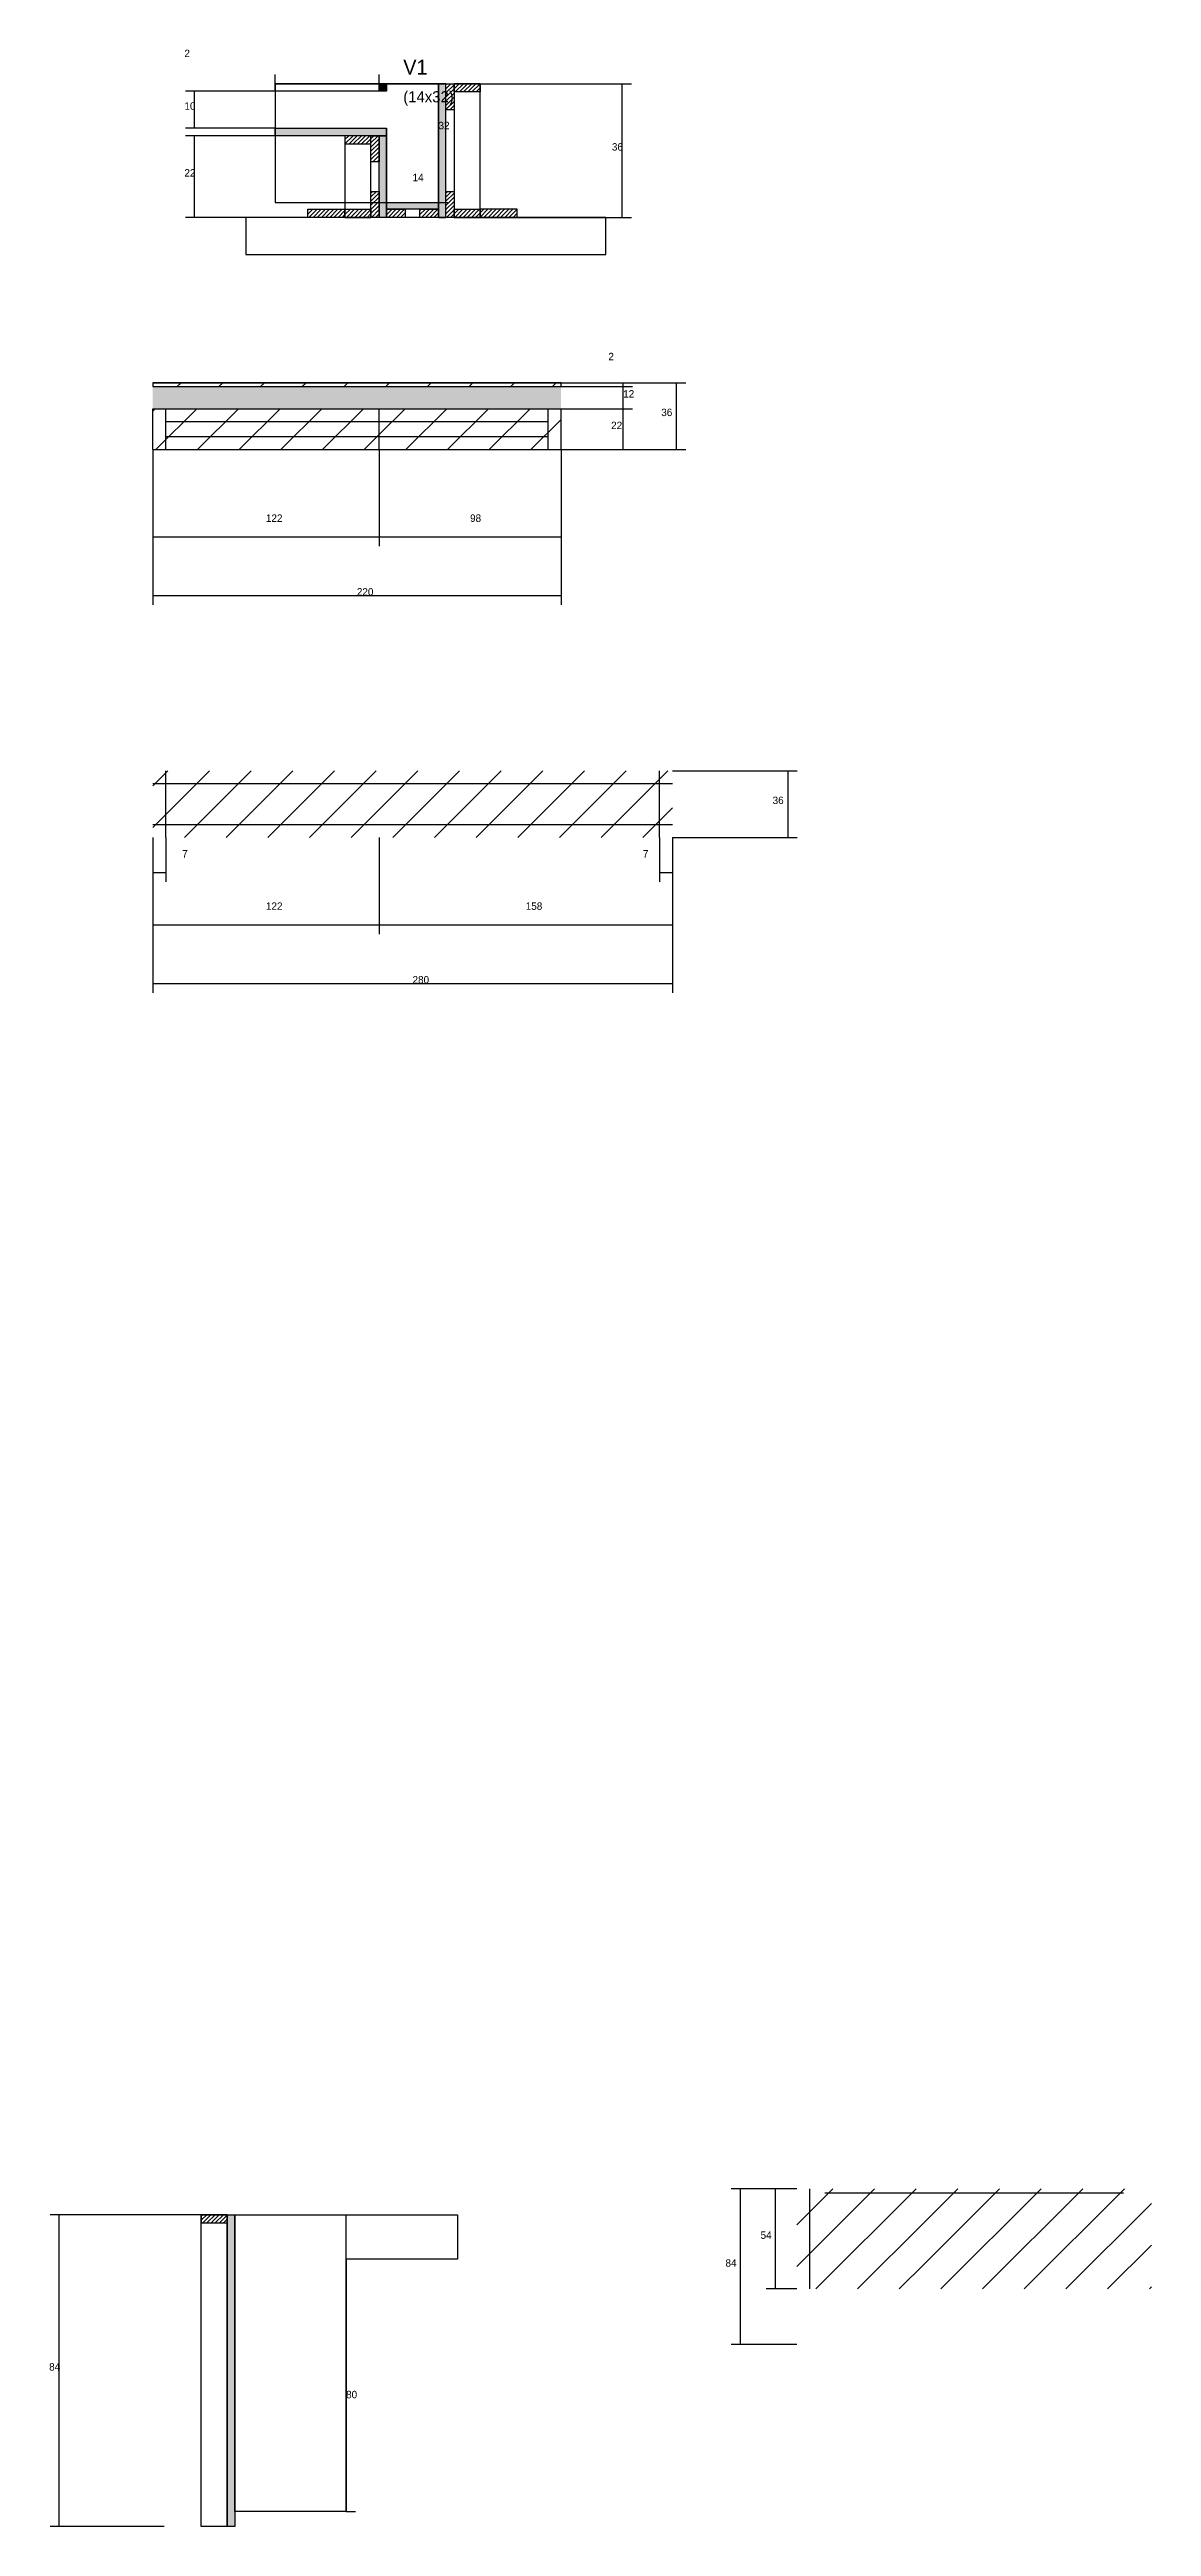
# Model space of a CAD drawing. Header units: metres. Extents: x 129212 to 131365, y 32610 to 33945.
# Drawn here: x 130771 to 131365, y 32610 to 33945 of the extents above; entities that cross this region are included whole.
import ezdxf

# ---------------------------------------------------------------- set-up
doc = ezdxf.new("R2010")
doc.units = ezdxf.units.M
for name, color, linetype in [('CONCRETO', 251, 'Continuous'), ('COTA', 241, 'Continuous'), ('Hachura', 253, 'Continuous'), ('Madeira', 126, 'Continuous'), ('Painéis', 200, 'Continuous'), ('SARR_2.2x7', 40, 'Continuous'), ('Texto Seção', 7, 'Continuous')]:
    doc.layers.add(name, color=color, linetype=linetype)

msp = doc.modelspace()

# ---------------------------------------------------------------- hatches: boundary and pattern name
at = {"layer": 'COTA'}
h = msp.add_hatch(dxfattribs=at)
h.set_pattern_fill('AR-CONC', scale=0.03)
h.paths.add_polyline_path([(131046.8, 33763.5), (130826.8, 33763.5), (130826.8, 33751.5), (131046.8, 33751.5)])
at = {"layer": 'Hachura'}
h = msp.add_hatch(color=8, dxfattribs=at)
h.dxf.hatch_style = 1
h.paths.add_polyline_path([(130948.8, 33926.6), (130952.8, 33926.6), (130952.8, 33926.6), (130952.8, 33922.6), (130952.8, 33922.6), (130948.8, 33922.6), (130948.8, 33922.6), (130948.8, 33926.6)])
h = msp.add_hatch(color=8, dxfattribs=at)
h.dxf.hatch_style = 1
h.paths.add_polyline_path([(130984.8, 33926.6), (130980.8, 33926.6), (130980.8, 33926.6), (130980.8, 33854.6), (130980.8, 33854.6), (130984.8, 33854.6), (130984.8, 33854.6), (130984.8, 33926.6)])
h = msp.add_hatch(dxfattribs=at)
h.set_pattern_fill('ANSI31', scale=0.5)
h.paths.add_polyline_path([(130989.2, 33912.6), (130984.8, 33912.6), (130984.8, 33912.6), (130984.8, 33926.6), (130984.8, 33926.6), (130989.2, 33926.6), (130989.2, 33926.6), (130989.2, 33912.6)])
h = msp.add_hatch(dxfattribs=at)
h.set_pattern_fill('ANSI31', scale=0.5)
h.paths.add_polyline_path([(131003.2, 33926.6), (131003.2, 33922.2), (131003.2, 33922.2), (130989.2, 33922.2), (130989.2, 33922.2), (130989.2, 33926.6), (130989.2, 33926.6), (131003.2, 33926.6)])
h = msp.add_hatch(color=8, dxfattribs=at)
h.dxf.hatch_style = 1
h.paths.add_polyline_path([(130892.8, 33898.6), (130892.8, 33902.6), (130892.8, 33902.6), (130952.8, 33902.6), (130952.8, 33902.6), (130952.8, 33898.6), (130952.8, 33898.6), (130892.8, 33898.6)])
h = msp.add_hatch(dxfattribs=at)
h.set_pattern_fill('ANSI31', scale=0.5)
h.paths.add_polyline_path([(130930.4, 33898.6), (130930.4, 33894.2), (130930.4, 33894.2), (130944.4, 33894.2), (130944.4, 33894.2), (130944.4, 33898.6), (130944.4, 33898.6), (130930.4, 33898.6)])
h = msp.add_hatch(dxfattribs=at)
h.set_pattern_fill('ANSI31', scale=0.5)
h.paths.add_polyline_path([(130948.8, 33884.6), (130944.4, 33884.6), (130944.4, 33884.6), (130944.4, 33898.6), (130944.4, 33898.6), (130948.8, 33898.6), (130948.8, 33898.6), (130948.8, 33884.6)])
h = msp.add_hatch(color=8, dxfattribs=at)
h.dxf.hatch_style = 1
h.paths.add_polyline_path([(130948.8, 33898.6), (130952.8, 33898.6), (130952.8, 33898.6), (130952.8, 33854.6), (130952.8, 33854.6), (130948.8, 33854.6), (130948.8, 33854.6), (130948.8, 33898.6)])
h = msp.add_hatch(dxfattribs=at)
h.set_pattern_fill('ANSI31', scale=0.5)
h.paths.add_polyline_path([(130948.8, 33854.6), (130944.4, 33854.6), (130944.4, 33854.6), (130944.4, 33868.6), (130944.4, 33868.6), (130948.8, 33868.6), (130948.8, 33868.6), (130948.8, 33854.6)])
h = msp.add_hatch(dxfattribs=at)
h.set_pattern_fill('ANSI31', scale=0.5)
h.paths.add_polyline_path([(130989.2, 33854.6), (130984.8, 33854.6), (130984.8, 33854.6), (130984.8, 33868.6), (130984.8, 33868.6), (130989.2, 33868.6), (130989.2, 33868.6), (130989.2, 33854.6)])
h = msp.add_hatch(dxfattribs=at)
h.set_pattern_fill('ANSI31', scale=0.5)
h.paths.add_polyline_path([(130910.4, 33854.6), (130910.4, 33859), (130910.4, 33859), (130930.4, 33859), (130930.4, 33859), (130930.4, 33854.6), (130930.4, 33854.6), (130910.4, 33854.6)])
h = msp.add_hatch(dxfattribs=at)
h.set_pattern_fill('ANSI31', scale=0.5)
h.paths.add_polyline_path([(130944.4, 33859), (130944.4, 33854.6), (130944.4, 33854.6), (130930.4, 33854.6), (130930.4, 33854.6), (130930.4, 33859), (130930.4, 33859), (130944.4, 33859)])
h = msp.add_hatch(color=8, dxfattribs=at)
h.dxf.hatch_style = 1
h.paths.add_polyline_path([(130952.8, 33859), (130952.8, 33862.6), (130952.8, 33862.6), (130980.8, 33862.6), (130980.8, 33862.6), (130980.8, 33859), (130980.8, 33859), (130952.8, 33859)])
h = msp.add_hatch(dxfattribs=at)
h.set_pattern_fill('ANSI31', scale=0.5)
h.paths.add_polyline_path([(130952.8, 33854.6), (130952.8, 33859), (130952.8, 33859), (130962.8, 33859), (130962.8, 33859), (130962.8, 33854.6), (130962.8, 33854.6), (130952.8, 33854.6)])
h = msp.add_hatch(dxfattribs=at)
h.set_pattern_fill('ANSI31', scale=0.5)
h.paths.add_polyline_path([(130970.8, 33854.6), (130970.8, 33859), (130970.8, 33859), (130980.8, 33859), (130980.8, 33859), (130980.8, 33854.6), (130980.8, 33854.6), (130970.8, 33854.6)])
h = msp.add_hatch(dxfattribs=at)
h.set_pattern_fill('ANSI31', scale=0.5)
h.paths.add_polyline_path([(131003.2, 33859), (131003.2, 33854.6), (131003.2, 33854.6), (130989.2, 33854.6), (130989.2, 33854.6), (130989.2, 33859), (130989.2, 33859), (131003.2, 33859)])
h = msp.add_hatch(dxfattribs=at)
h.set_pattern_fill('ANSI31', scale=0.5)
h.paths.add_polyline_path([(131023.2, 33854.6), (131023.2, 33859), (131023.2, 33859), (131003.2, 33859), (131003.2, 33859), (131003.2, 33854.6), (131003.2, 33854.6), (131023.2, 33854.6)])
h = msp.add_hatch(dxfattribs=at)
h.set_pattern_fill('ANSI31', scale=5)
h.paths.add_polyline_path([(131046.8, 33763.5), (131046.8, 33765.5), (130826.8, 33765.5), (130826.8, 33763.5)])
h = msp.add_hatch(dxfattribs=at)
h.set_pattern_fill('ANSI31', scale=5)
h.paths.add_polyline_path([(130826.8, 33751.5), (130826.8, 33729.5), (130948.8, 33729.5), (130948.8, 33751.5)])
h = msp.add_hatch(dxfattribs=at)
h.set_pattern_fill('ANSI31', scale=5)
h.paths.add_polyline_path([(130948.8, 33729.5), (131046.8, 33729.5), (131046.8, 33751.5), (130948.8, 33751.5)])
h = msp.add_hatch(dxfattribs=at)
h.set_pattern_fill('ANSI31', scale=5)
h.paths.add_polyline_path([(130948.8, 33520.4), (130948.8, 33556.4), (130826.8, 33556.4), (130826.8, 33520.4)])
h = msp.add_hatch(dxfattribs=at)
h.set_pattern_fill('ANSI31', scale=5)
h.paths.add_polyline_path([(130948.8, 33556.4), (130948.8, 33520.4), (131106.8, 33520.4), (131106.8, 33556.4)])
h = msp.add_hatch(dxfattribs=at)
h.set_pattern_fill('ANSI31', scale=5)
h.paths.add_polyline_path([(131242.9, 32738.1), (131242.9, 32792.1), (131173.9, 32792.1), (131173.9, 32738.1)])
h = msp.add_hatch(dxfattribs=at)
h.set_pattern_fill('ANSI31', scale=5)
h.paths.add_polyline_path([(131364.9, 32738.1), (131364.9, 32792.1), (131242.9, 32792.1), (131242.9, 32738.1)])
h = msp.add_hatch(dxfattribs=at)
h.set_pattern_fill('ANSI31', scale=0.5)
h.paths.add_polyline_path([(130853, 32778.1), (130853, 32773.7), (130853, 32773.7), (130867, 32773.7), (130867, 32773.7), (130867, 32778.1), (130867, 32778.1), (130853, 32778.1)])
h = msp.add_hatch(color=8, dxfattribs=at)
h.dxf.hatch_style = 1
h.paths.add_polyline_path([(130867, 32778.1), (130871, 32778.1), (130871, 32778.1), (130871, 32610.1), (130871, 32610.1), (130867, 32610.1), (130867, 32610.1), (130867, 32778.1)])

# ---------------------------------------------------------------- linework, layer by layer
at = {"layer": 'CONCRETO'}
for points in [[(130892.8, 33922.6), (130892.8, 33902.6), (130952.8, 33902.6), (130952.8, 33862.6), (130980.8, 33862.6), (130980.8, 33906.6), (130980.8, 33926.6), (130952.8, 33926.6), (130952.8, 33922.6)], [(130892.8, 33862.6), (130980.8, 33862.6), (130980.8, 33926.6), (130892.8, 33926.6)], [(130871, 32758.1), (130871, 32778.1), (130991, 32778.1), (130991, 32754.1), (130931, 32754.1), (130931, 32618.1), (130871, 32618.1), (130871, 32758.1)]]:
    msp.add_lwpolyline(points, close=True, dxfattribs=at)
at = {"layer": 'COTA'}
for p, q in [((130892.8, 33922.6), (130844.4, 33922.6)), ((130849.4, 33902.6), (130849.4, 33922.6)), ((130892.8, 33922.6), (130892.8, 33931.6)), ((130892.8, 33926.6), (130948.8, 33926.6)), ((130948.8, 33926.6), (130948.8, 33931.6)), ((130952.8, 33926.6), (130985.8, 33926.6)), ((130980.8, 33862.6), (130980.8, 33926.6)), ((131003.2, 33926.6), (131084.7, 33926.6)), ((131079.7, 33854.6), (131079.7, 33926.6)), ((130892.8, 33902.6), (130844.4, 33902.6)), ((130892.8, 33898.6), (130844.4, 33898.6)), ((130849.4, 33854.6), (130849.4, 33898.6)), ((130910.4, 33854.6), (130844.4, 33854.6)), ((130952.8, 33862.6), (130952.8, 33867.6)), ((130952.8, 33862.6), (130985.8, 33862.6)), ((130952.8, 33862.6), (130980.8, 33862.6)), ((130980.8, 33862.6), (130980.8, 33867.6)), ((131023.2, 33854.6), (131084.7, 33854.6)), ((131046.8, 33765.5), (131114.1, 33765.5)), ((131046.8, 33765.5), (131085.3, 33765.5)), ((131046.8, 33763.5), (131085.3, 33763.5)), ((131046.8, 33763.5), (131085.3, 33763.5)), ((131080.3, 33763.5), (131080.3, 33765.5)), ((131080.3, 33751.5), (131080.3, 33763.5)), ((131109.1, 33729.5), (131109.1, 33765.5)), ((131046.8, 33751.5), (131085.3, 33751.5)), ((131046.8, 33751.5), (131085.3, 33751.5)), ((131080.3, 33729.5), (131080.3, 33751.5)), ((130826.8, 33729.5), (130826.8, 33677.4)), ((130826.8, 33729.5), (130826.8, 33645.8)), ((130948.8, 33729.5), (130948.8, 33677.4)), ((130948.8, 33729.5), (130948.8, 33677.4)), ((131046.8, 33729.5), (131085.3, 33729.5)), ((131046.8, 33729.5), (131046.8, 33677.4)), ((131046.8, 33729.5), (131046.8, 33645.8)), ((131046.8, 33729.5), (131114.1, 33729.5)), ((130826.8, 33682.4), (130948.8, 33682.4)), ((130948.8, 33682.4), (131046.8, 33682.4)), ((130826.8, 33650.8), (131046.8, 33650.8)), ((131106.8, 33556.4), (131174.1, 33556.4)), ((131169.1, 33520.4), (131169.1, 33556.4)), ((130826.8, 33520.4), (130826.8, 33468.3)), ((130826.8, 33520.4), (130826.8, 33436.7)), ((130826.8, 33520.4), (130826.8, 33496.5)), ((130833.8, 33520.4), (130833.8, 33496.5)), ((130948.8, 33520.4), (130948.8, 33468.3)), ((130948.8, 33520.4), (130948.8, 33468.3)), ((131099.8, 33520.4), (131099.8, 33496.5)), ((131106.8, 33520.4), (131106.8, 33468.3)), ((131106.8, 33520.4), (131106.8, 33436.7)), ((131106.8, 33520.4), (131174.1, 33520.4)), ((131106.8, 33520.4), (131106.8, 33496.5)), ((130826.8, 33501.5), (130833.8, 33501.5)), ((131099.8, 33501.5), (131106.8, 33501.5)), ((130826.8, 33473.3), (130948.8, 33473.3)), ((130948.8, 33473.3), (131106.8, 33473.3)), ((130826.8, 33441.7), (131106.8, 33441.7)), ((131173.9, 32792.1), (131138.5, 32792.1)), ((131143.5, 32708.1), (131143.5, 32792.1)), ((131173.9, 32792.1), (131157.4, 32792.1)), ((131162.4, 32738.1), (131162.4, 32792.1)), ((130853, 32778.1), (130771.5, 32778.1)), ((130776.5, 32610.1), (130776.5, 32778.1)), ((130931, 32618.1), (130931, 32778.1)), ((130931, 32778.1), (130936, 32778.1)), ((131173.9, 32738.1), (131157.4, 32738.1)), ((131173.9, 32708.1), (131138.5, 32708.1)), ((130931, 32618.1), (130936, 32618.1)), ((130833, 32610.1), (130771.5, 32610.1))]:
    msp.add_line(p, q, dxfattribs=at)
at = {"layer": 'Madeira'}
for points in [[(130989.2, 33912.6), (130984.8, 33912.6), (130984.8, 33926.6), (130989.2, 33926.6)], [(131003.2, 33926.6), (131003.2, 33922.2), (130989.2, 33922.2), (130989.2, 33926.6)], [(131003.2, 33926.6), (130989.2, 33926.6), (130989.2, 33854.6), (131003.2, 33854.6)], [(130930.4, 33898.6), (130930.4, 33894.2), (130944.4, 33894.2), (130944.4, 33898.6)], [(130930.4, 33854.6), (130944.4, 33854.6), (130944.4, 33898.6), (130930.4, 33898.6)], [(130948.8, 33884.6), (130944.4, 33884.6), (130944.4, 33898.6), (130948.8, 33898.6)], [(130948.8, 33854.6), (130944.4, 33854.6), (130944.4, 33868.6), (130948.8, 33868.6)], [(130989.2, 33854.6), (130984.8, 33854.6), (130984.8, 33868.6), (130989.2, 33868.6)], [(130877, 33834.6), (131070.9, 33834.6), (131070.9, 33854.6), (130877, 33854.6)], [(130910.4, 33854.6), (130910.4, 33859), (130930.4, 33859), (130930.4, 33854.6)], [(130944.4, 33859), (130944.4, 33854.6), (130930.4, 33854.6), (130930.4, 33859)], [(130952.8, 33854.6), (130952.8, 33859), (130962.8, 33859), (130962.8, 33854.6)], [(130970.8, 33854.6), (130970.8, 33859), (130980.8, 33859), (130980.8, 33854.6)], [(131003.2, 33859), (131003.2, 33854.6), (130989.2, 33854.6), (130989.2, 33859)], [(131023.2, 33854.6), (131023.2, 33859), (131003.2, 33859), (131003.2, 33854.6)], [(130853, 32778.1), (130853, 32773.7), (130867, 32773.7), (130867, 32778.1)], [(130853, 32778.1), (130867, 32778.1), (130867, 32610.1), (130853, 32610.1)]]:
    msp.add_lwpolyline(points, close=True, dxfattribs=at)
at = {"layer": 'Painéis'}
for p, q in [((130980.8, 33854.6), (130980.8, 33926.6)), ((130892.8, 33902.6), (130952.8, 33902.6)), ((130892.8, 33898.6), (130892.8, 33902.6)), ((130952.8, 33898.6), (130952.8, 33902.6)), ((130952.8, 33854.6), (130952.8, 33898.6)), ((130952.8, 33862.6), (130980.8, 33862.6)), ((130952.8, 33859), (130952.8, 33862.6)), ((130980.8, 33859), (130980.8, 33862.6)), ((130826.8, 33765.5), (131046.8, 33765.5)), ((130826.8, 33763.5), (131046.8, 33763.5)), ((130826.8, 33751.5), (131046.8, 33751.5)), ((130826.8, 33729.5), (130826.8, 33751.5)), ((130948.8, 33729.5), (130948.8, 33751.5)), ((131046.8, 33729.5), (131046.8, 33751.5)), ((130826.8, 33729.5), (131046.8, 33729.5))]:
    msp.add_line(p, q, dxfattribs=at)
for points in [[(130948.8, 33926.6), (130952.8, 33926.6), (130952.8, 33922.6), (130948.8, 33922.6)], [(130984.8, 33926.6), (130980.8, 33926.6), (130980.8, 33854.6), (130984.8, 33854.6)], [(130892.8, 33898.6), (130892.8, 33902.6), (130952.8, 33902.6), (130952.8, 33898.6)], [(130948.8, 33898.6), (130952.8, 33898.6), (130952.8, 33854.6), (130948.8, 33854.6)], [(130952.8, 33859), (130952.8, 33862.6), (130980.8, 33862.6), (130980.8, 33859)], [(130826.8, 33763.5), (131046.8, 33763.5), (131046.8, 33765.5), (130826.8, 33765.5)], [(130867, 32778.1), (130871, 32778.1), (130871, 32610.1), (130867, 32610.1)]]:
    msp.add_lwpolyline(points, close=True, dxfattribs=at)
at = {"layer": 'SARR_2.2x7'}
for p, q in [((130833.8, 33729.5), (130833.8, 33751.5)), ((131039.8, 33729.5), (131039.8, 33751.5)), ((130833.8, 33744.5), (130948.8, 33744.5)), ((130833.8, 33736.5), (130948.8, 33736.5)), ((130948.8, 33744.5), (131039.8, 33744.5)), ((130948.8, 33736.5), (131039.8, 33736.5)), ((130826.8, 33549.4), (130948.8, 33549.4)), ((130833.8, 33520.4), (130833.8, 33556.4)), ((130948.8, 33549.4), (131106.8, 33549.4)), ((131099.8, 33520.4), (131099.8, 33556.4)), ((130826.8, 33527.4), (130948.8, 33527.4)), ((130948.8, 33527.4), (131106.8, 33527.4)), ((131180.9, 32738.1), (131180.9, 32792.1)), ((131188.9, 32789.9), (131242.9, 32789.9)), ((131242.9, 32789.9), (131349.9, 32789.9))]:
    msp.add_line(p, q, dxfattribs=at)

# ---------------------------------------------------------------- texts
at = {"layer": 'COTA'}
for s, p in [('2', (130843.9, 33941)), ('10', (130843.9, 33912.6)), ('32', (130980.8, 33902.1)), ('36', (131074.2, 33890.6)), ('22', (130843.9, 33876.6)), ('14', (130966.8, 33874.1)), ('2', (131072.3, 33777.6)), ('12', (131080.3, 33757.5)), ('36', (131100.8, 33747.5)), ('22', (131073.8, 33740.5)), ('122', (130887.8, 33690.5)), ('98', (130997.8, 33690.5)), ('220', (130936.8, 33650.8)), ('36', (131160.8, 33538.4)), ('7', (130842.7, 33509.6)), ('7', (131090.9, 33509.6)), ('122', (130887.8, 33481.4)), ('158', (131027.8, 33481.4)), ('280', (130966.8, 33441.7)), ('54', (131154.3, 32765.1)), ('84', (131135.4, 32750.1)), ('84', (130771, 32694.1)), ('80', (130931, 32679.2))]:
    msp.add_text(s, height=4, dxfattribs=at).set_placement(p)
at = {"layer": 'Texto Seção'}
for s, height, p in [('V1', 8, (130961.8, 33931.6)), ('(14x32)', 6, (130961.8, 33916.6))]:
    msp.add_text(s, height=height, dxfattribs=at).set_placement(p)

doc.saveas('drawing.dxf')
